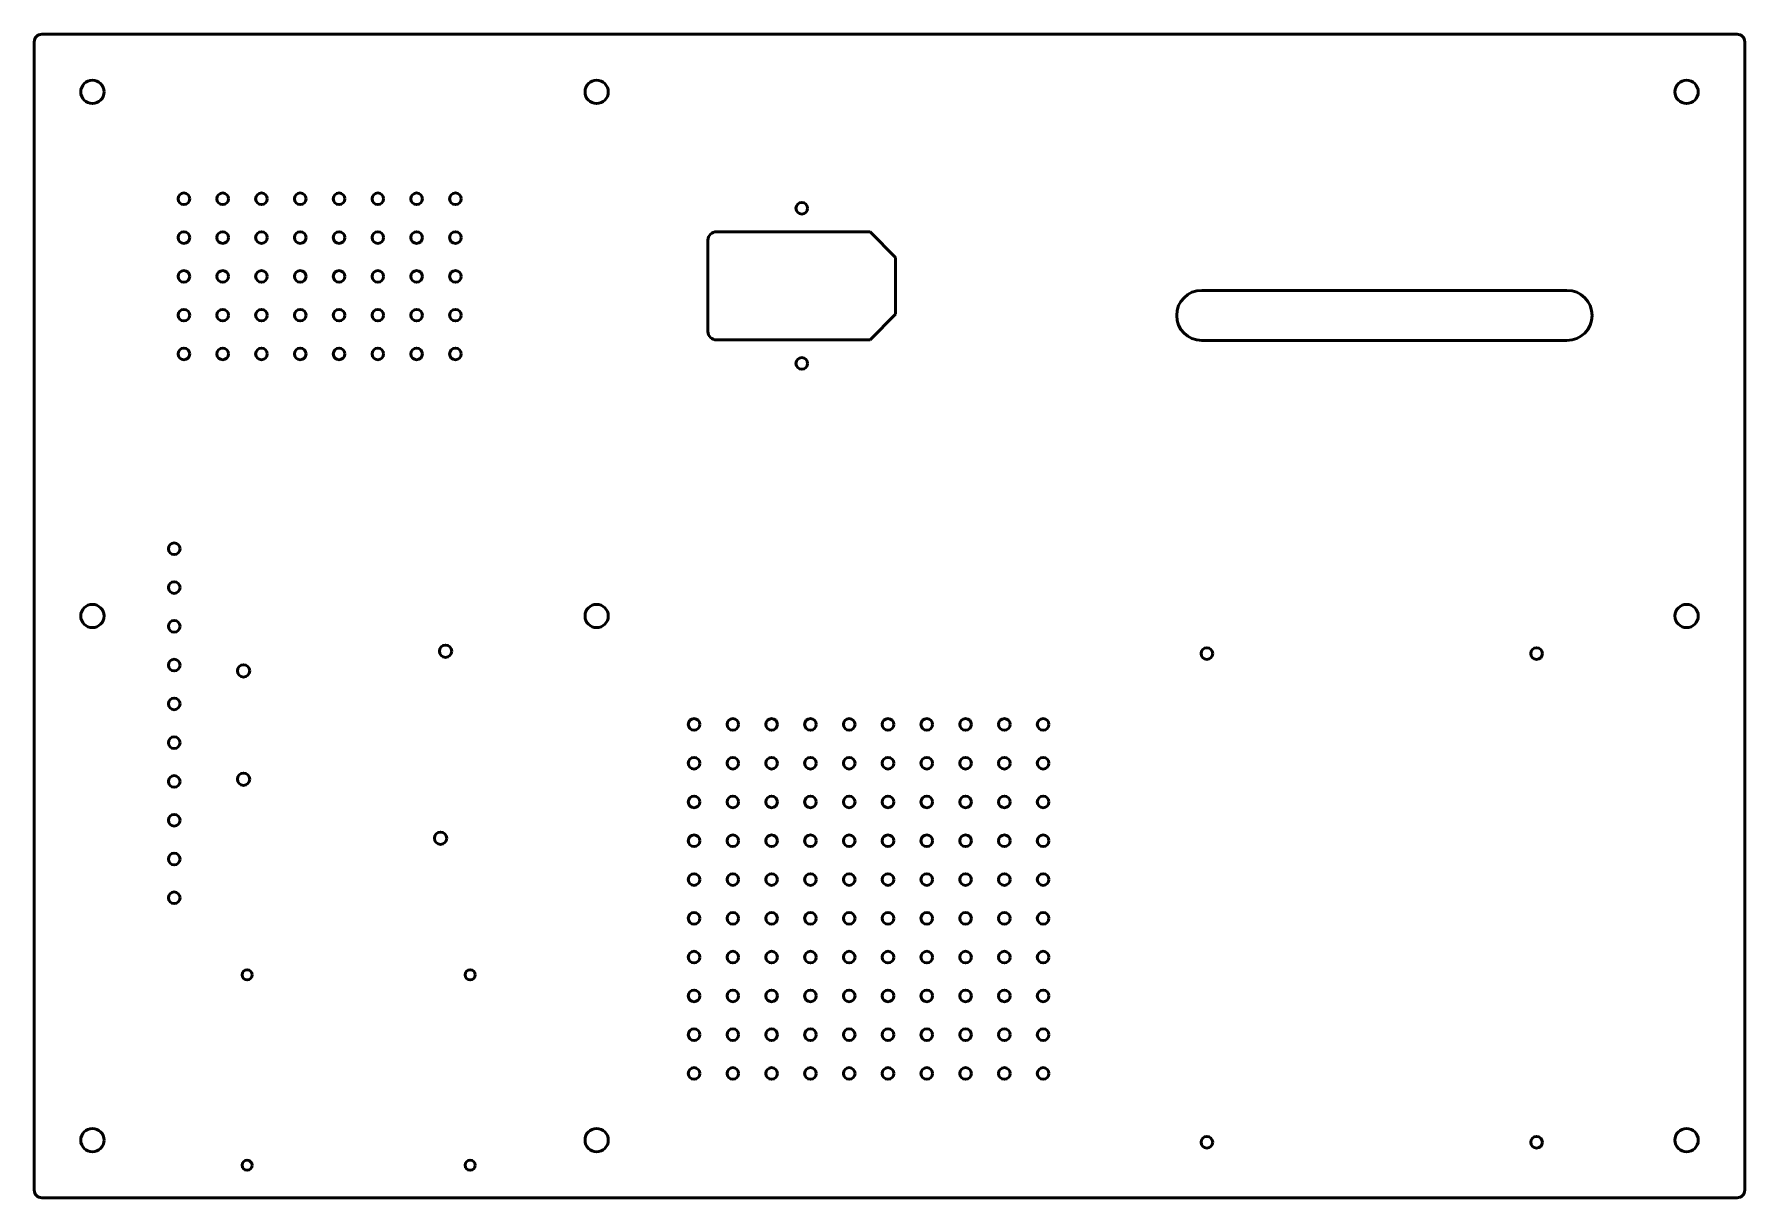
# Model space of a CAD drawing. Header units: millimetres. Extents: x 204 to 645, y 141 to 441.
import ezdxf

# ---------------------------------------------------------------- set-up
doc = ezdxf.new("R2010")
doc.units = ezdxf.units.MM
doc.layers.add('Visible (ANSI)', color=7, linetype='Continuous', lineweight=50)

msp = doc.modelspace()

# ---------------------------------------------------------------- linework, layer by layer
at = {"layer": 'Visible (ANSI)'}
for p, q in [((204.3, 438.87), (204.3, 142.87)), ((206.3, 440.87), (643.3, 440.87)), ((645.3, 438.87), (645.3, 142.87)), ((380.19, 389.94), (419.78, 389.94)), ((419.78, 389.94), (426.39, 383.32)), ((377.99, 364.24), (377.99, 387.74)), ((426.39, 383.32), (426.39, 368.66)), ((505.3, 374.83), (599.46, 374.83)), ((426.39, 368.66), (419.78, 362.04)), ((419.78, 362.04), (380.19, 362.04)), ((599.46, 361.92), (505.3, 361.92)), ((206.3, 140.87), (643.3, 140.87))]:
    msp.add_line(p, q, dxfattribs=at)
for centre, radius in [((219.3, 426), 3), ((349.3, 426), 3), ((630.3, 426), 3), ((242.89, 398.43), 1.5), ((252.89, 398.43), 1.5), ((262.89, 398.43), 1.5), ((272.89, 398.43), 1.5), ((282.89, 398.43), 1.5), ((292.89, 398.43), 1.5), ((302.89, 398.43), 1.5), ((312.89, 398.43), 1.5), ((402.19, 395.99), 1.5), ((242.89, 388.43), 1.5), ((252.89, 388.43), 1.5), ((262.89, 388.43), 1.5), ((272.89, 388.43), 1.5), ((282.89, 388.43), 1.5), ((292.89, 388.43), 1.5), ((302.89, 388.43), 1.5), ((312.89, 388.43), 1.5), ((242.89, 378.43), 1.5), ((252.89, 378.43), 1.5), ((262.89, 378.43), 1.5), ((272.89, 378.43), 1.5), ((282.89, 378.43), 1.5), ((292.89, 378.43), 1.5), ((302.89, 378.43), 1.5), ((312.89, 378.43), 1.5), ((242.89, 368.43), 1.5), ((252.89, 368.43), 1.5), ((262.89, 368.43), 1.5), ((272.89, 368.43), 1.5), ((282.89, 368.43), 1.5), ((292.89, 368.43), 1.5), ((302.89, 368.43), 1.5), ((312.89, 368.43), 1.5), ((242.89, 358.43), 1.5), ((252.89, 358.43), 1.5), ((262.89, 358.43), 1.5), ((272.89, 358.43), 1.5), ((282.89, 358.43), 1.5), ((292.89, 358.43), 1.5), ((302.89, 358.43), 1.5), ((312.89, 358.43), 1.5), ((402.19, 355.99), 1.5), ((240.39, 308.21), 1.5), ((240.39, 298.21), 1.5), ((219.3, 290.87), 3), ((349.3, 290.87), 3), ((630.3, 290.87), 3), ((240.39, 288.21), 1.5), ((310.34, 281.8), 1.59), ((506.62, 281.18), 1.5), ((591.62, 281.18), 1.5), ((240.39, 278.21), 1.5), ((258.27, 276.72), 1.59), ((240.39, 268.21), 1.5), ((374.41, 262.92), 1.5), ((384.41, 262.92), 1.5), ((394.41, 262.92), 1.5), ((404.41, 262.92), 1.5), ((414.41, 262.92), 1.5), ((424.41, 262.92), 1.5), ((434.41, 262.92), 1.5), ((444.41, 262.92), 1.5), ((454.41, 262.92), 1.5), ((464.41, 262.92), 1.5), ((240.39, 258.21), 1.5), ((374.41, 252.92), 1.5), ((384.41, 252.92), 1.5), ((394.41, 252.92), 1.5), ((404.41, 252.92), 1.5), ((414.41, 252.92), 1.5), ((424.41, 252.92), 1.5), ((434.41, 252.92), 1.5), ((444.41, 252.92), 1.5), ((454.41, 252.92), 1.5), ((464.41, 252.92), 1.5), ((240.39, 248.21), 1.5), ((258.27, 248.78), 1.59), ((374.41, 242.92), 1.5), ((384.41, 242.92), 1.5), ((394.41, 242.92), 1.5), ((404.41, 242.92), 1.5), ((414.41, 242.92), 1.5), ((424.41, 242.92), 1.5), ((434.41, 242.92), 1.5), ((444.41, 242.92), 1.5), ((454.41, 242.92), 1.5), ((464.41, 242.92), 1.5), ((240.39, 238.21), 1.5), ((309.07, 233.56), 1.59), ((374.41, 232.92), 1.5), ((384.41, 232.92), 1.5), ((394.41, 232.92), 1.5), ((404.41, 232.92), 1.5), ((414.41, 232.92), 1.5), ((424.41, 232.92), 1.5), ((434.41, 232.92), 1.5), ((444.41, 232.92), 1.5), ((454.41, 232.92), 1.5), ((464.41, 232.92), 1.5), ((240.39, 228.21), 1.5), ((374.41, 222.92), 1.5), ((384.41, 222.92), 1.5), ((394.41, 222.92), 1.5), ((404.41, 222.92), 1.5), ((414.41, 222.92), 1.5), ((424.41, 222.92), 1.5), ((434.41, 222.92), 1.5), ((444.41, 222.92), 1.5), ((454.41, 222.92), 1.5), ((464.41, 222.92), 1.5), ((240.39, 218.21), 1.5), ((374.41, 212.92), 1.5), ((384.41, 212.92), 1.5), ((394.41, 212.92), 1.5), ((404.41, 212.92), 1.5), ((414.41, 212.92), 1.5), ((424.41, 212.92), 1.5), ((434.41, 212.92), 1.5), ((444.41, 212.92), 1.5), ((454.41, 212.92), 1.5), ((464.41, 212.92), 1.5), ((374.41, 202.92), 1.5), ((384.41, 202.92), 1.5), ((394.41, 202.92), 1.5), ((404.41, 202.92), 1.5), ((414.41, 202.92), 1.5), ((424.41, 202.92), 1.5), ((434.41, 202.92), 1.5), ((444.41, 202.92), 1.5), ((454.41, 202.92), 1.5), ((464.41, 202.92), 1.5), ((259.18, 198.35), 1.3), ((316.68, 198.35), 1.3), ((374.41, 192.92), 1.5), ((384.41, 192.92), 1.5), ((394.41, 192.92), 1.5), ((404.41, 192.92), 1.5), ((414.41, 192.92), 1.5), ((424.41, 192.92), 1.5), ((434.41, 192.92), 1.5), ((444.41, 192.92), 1.5), ((454.41, 192.92), 1.5), ((464.41, 192.92), 1.5), ((374.41, 182.92), 1.5), ((384.41, 182.92), 1.5), ((394.41, 182.92), 1.5), ((404.41, 182.92), 1.5), ((414.41, 182.92), 1.5), ((424.41, 182.92), 1.5), ((434.41, 182.92), 1.5), ((444.41, 182.92), 1.5), ((454.41, 182.92), 1.5), ((464.41, 182.92), 1.5), ((374.41, 172.92), 1.5), ((384.41, 172.92), 1.5), ((394.41, 172.92), 1.5), ((404.41, 172.92), 1.5), ((414.41, 172.92), 1.5), ((424.41, 172.92), 1.5), ((434.41, 172.92), 1.5), ((444.41, 172.92), 1.5), ((454.41, 172.92), 1.5), ((464.41, 172.92), 1.5), ((219.3, 155.73), 3), ((349.3, 155.73), 3), ((506.62, 155.18), 1.5), ((591.62, 155.18), 1.5), ((630.3, 155.73), 3), ((259.18, 149.25), 1.3), ((316.68, 149.25), 1.3)]:
    msp.add_circle(centre, radius, dxfattribs=at)
for centre, radius, start, end in [((206.3, 438.87), 2, 90, 180), ((643.3, 438.87), 2, 0, 90), ((380.19, 387.74), 2.2, 90, 180), ((505.3, 368.37), 6.46, 90, 270), ((599.46, 368.37), 6.46, 270, 90), ((380.19, 364.24), 2.2, 180, 270), ((206.3, 142.87), 2, 180, 270), ((643.3, 142.87), 2, 270, 0)]:
    msp.add_arc(centre, radius, start, end, dxfattribs=at)

doc.saveas('drawing.dxf')
